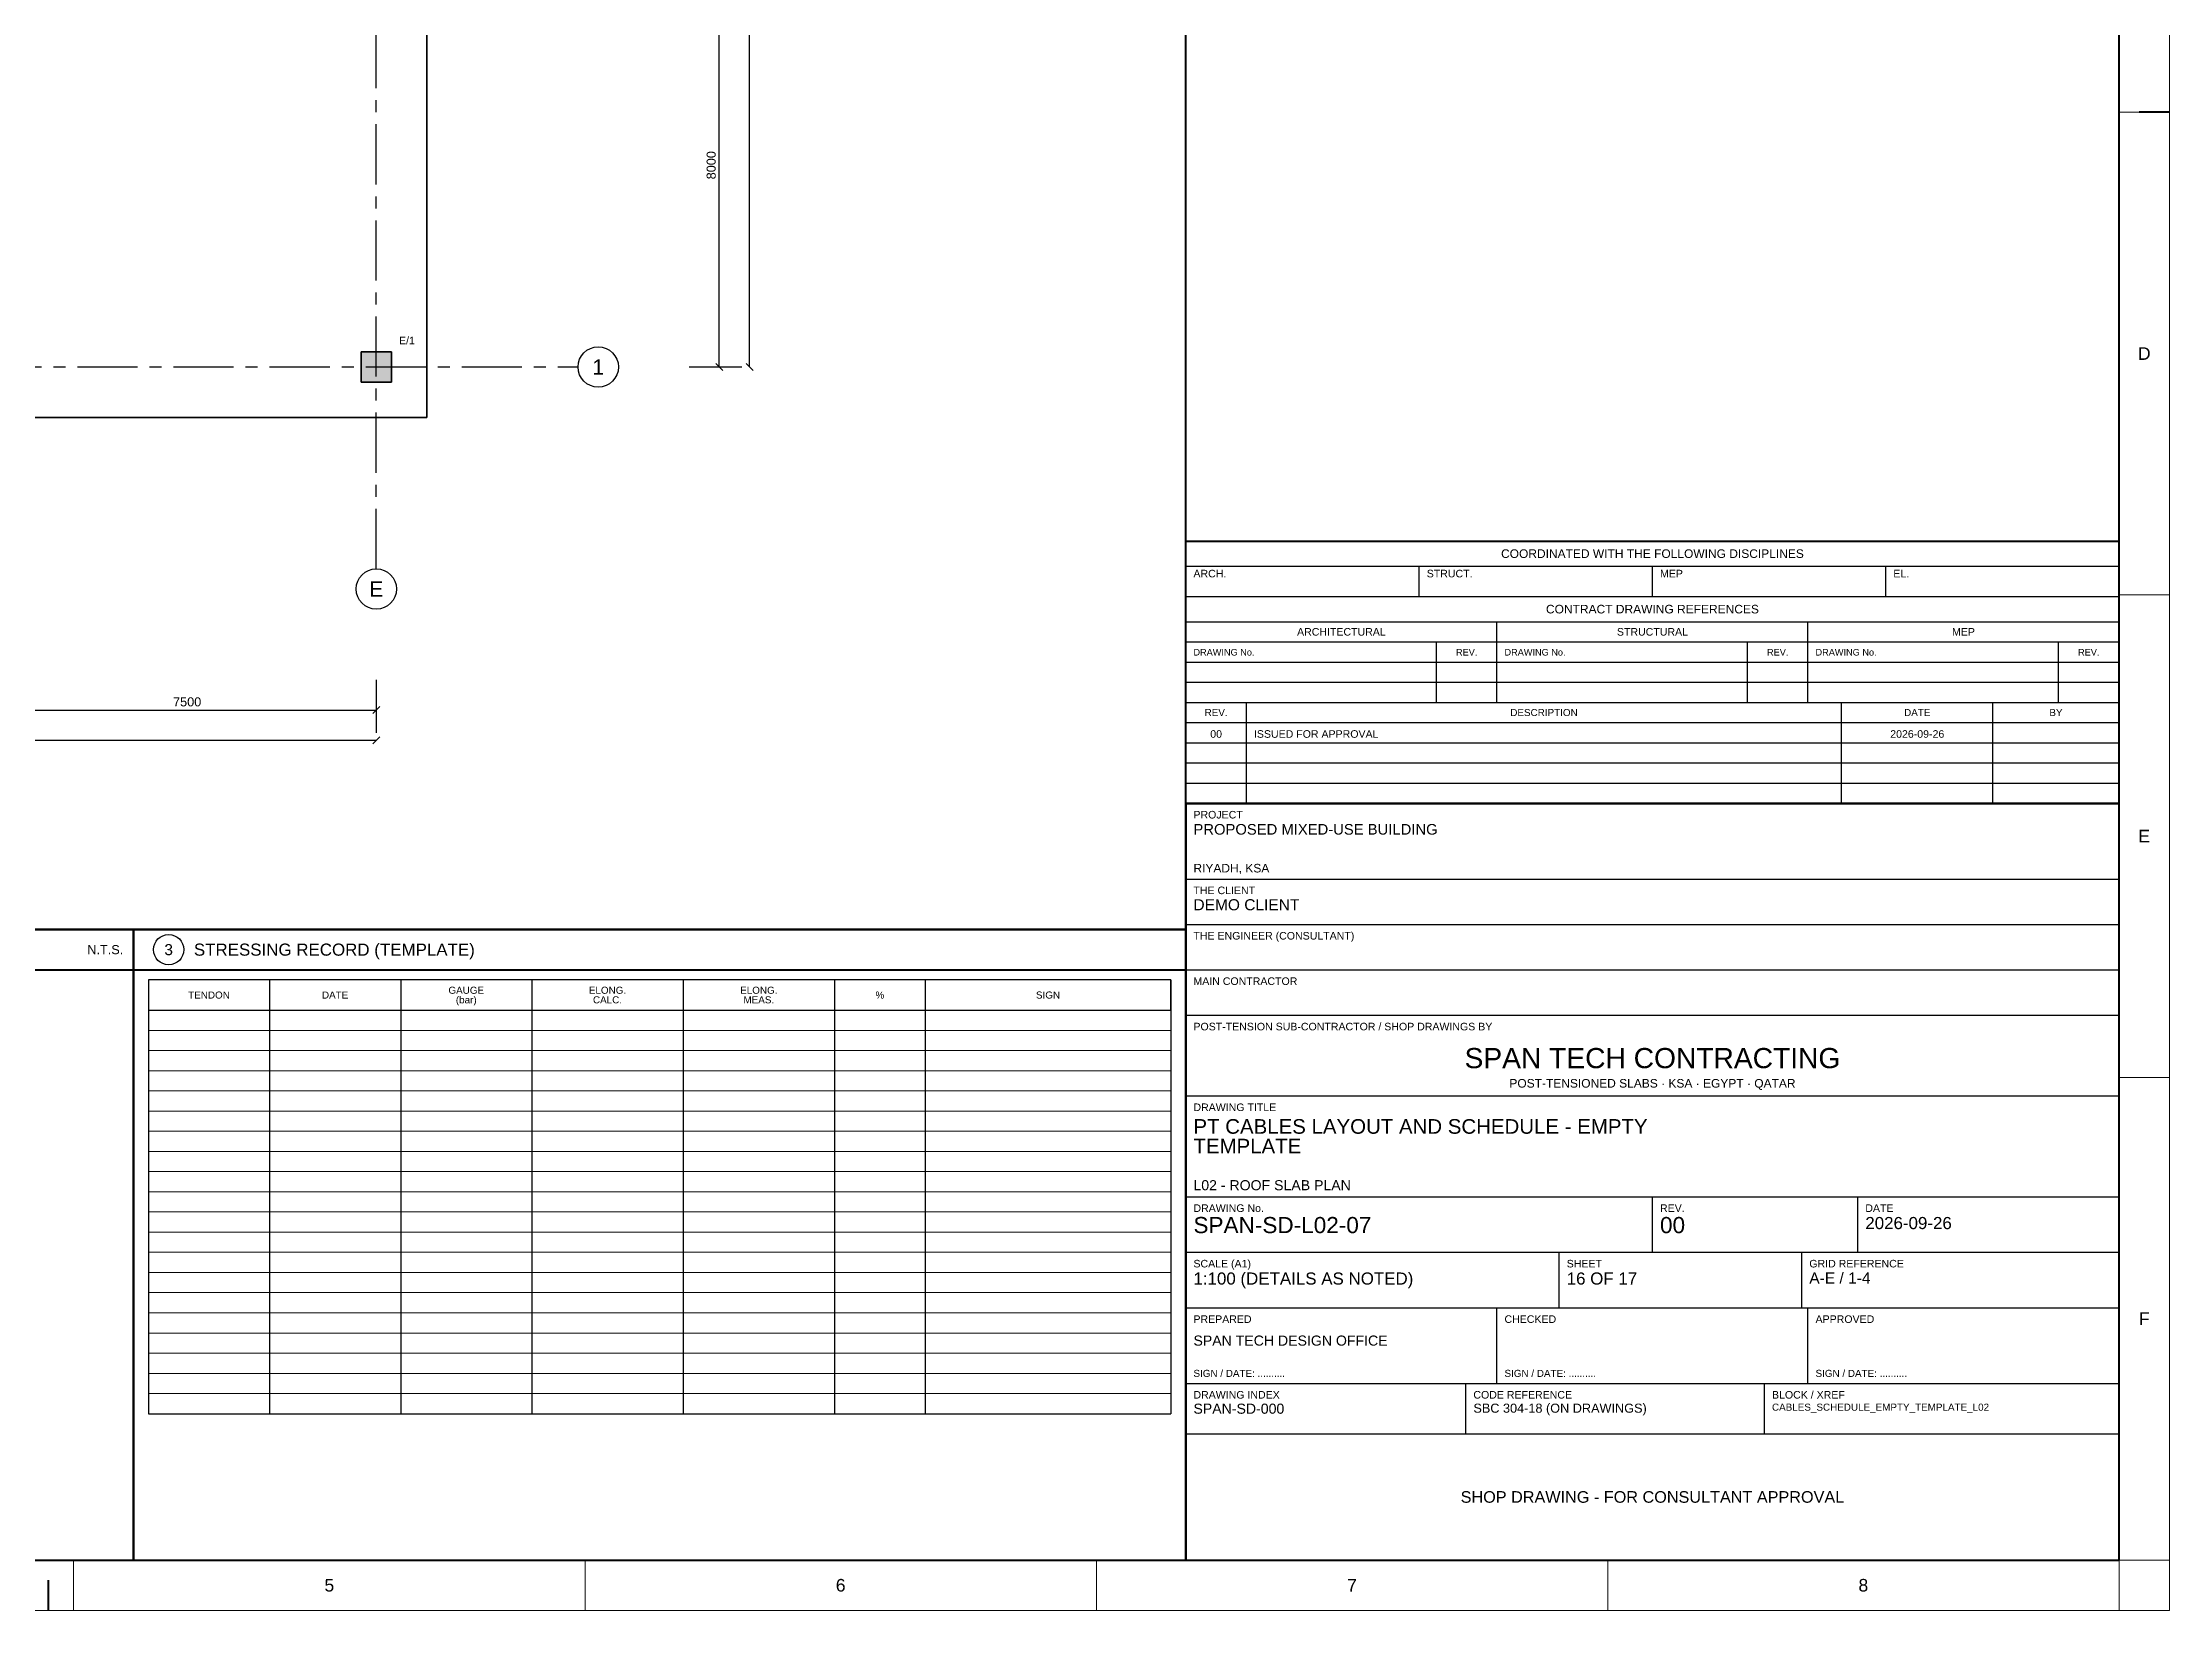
# Model space of a CAD drawing. Header units: millimetres. Extents: x 0 to 396150, y -260000 to 91864.
# Drawn here: x 311933 to 354100, y -195000 to -163918 of the extents above; entities that cross this region are included whole.
import ezdxf
from ezdxf.enums import TextEntityAlignment as Align

# ---------------------------------------------------------------- set-up
doc = ezdxf.new("R2010")
doc.units = ezdxf.units.MM
doc.header["$LTSCALE"] = 37.5
doc.linetypes.add('CENTER', pattern=[50.8, 31.75, -6.35, 6.35, -6.35])
doc.linetypes.add('DASHDOT', pattern=[25.4, 12.7, -6.35, 0, -6.35])
doc.layers.get('0').update_dxf_attribs({"linetype": 'CONTINUOUS'})
for name, color, linetype in [('SPAN-CALLOUT', 3, 'CONTINUOUS'), ('SPAN-COL-HATCH', 8, 'CONTINUOUS'), ('SPAN-DIM', 8, 'CONTINUOUS'), ('SPAN-GRID', 8, 'CENTER'), ('SPAN-GRID-BUBBLE', 8, 'CONTINUOUS'), ('SPAN-PT-ZONE', 4, 'DASHDOT'), ('SPAN-SHEET-SCHEDULE', 7, 'CONTINUOUS'), ('SPAN-SHEET-SCHEDULE-TEXT', 7, 'CONTINUOUS'), ('SPAN-SHEET-TEXT', 2, 'CONTINUOUS'), ('SPAN-TEXT', 7, 'CONTINUOUS')]:
    doc.layers.add(name, color=color, linetype=linetype)
for name, color, linetype, lineweight in [('SPAN-COL', 7, 'CONTINUOUS', 35), ('SPAN-SHEET-FRAME', 7, 'CONTINUOUS', 50), ('SPAN-SHEET-TITLE', 7, 'CONTINUOUS', 25), ('SPAN-SLAB-EDGE', 3, 'CONTINUOUS', 35)]:
    doc.layers.add(name, color=color, linetype=linetype, lineweight=lineweight)
doc.styles.get("Standard").update_dxf_attribs({"font": 'arial.ttf'})

# ---------------------------------------------------------------- blocks, each defined once
blk = doc.blocks.new('CABLES_SCHEDULE_EMPTY_TEMPLATE_L02')
at = {"layer": 'SPAN-COL-HATCH'}
h = blk.add_hatch(color=256, dxfattribs=at)
h.dxf.hatch_style = 1
h.paths.add_polyline_path([(48250, 24350), (48850, 24350), (48850, 24950), (48250, 24950)])
at = {"layer": 'SPAN-CALLOUT'}
blk.add_circle((44433.333333, 13100), 300, dxfattribs=at)
at = {"layer": 'SPAN-COL'}
blk.add_lwpolyline([(48250, 24350), (48850, 24350), (48850, 24950), (48250, 24950)], close=True, dxfattribs=at)
at = {"layer": 'SPAN-DIM'}
for p, q in [((55950, 24650), (55950, 48650)), ((55350, 24650), (55350, 32650)), ((54750, 24650), (55200, 24650)), ((54750, 24650), (55800, 24650)), ((55420, 24580), (55280, 24720)), ((56020, 24580), (55880, 24720)), ((48550, 18450), (48550, 18000)), ((48550, 18450), (48550, 17400)), ((41050, 17850), (48550, 17850)), ((48480, 17780), (48620, 17920)), ((48480, 17180), (48620, 17320)), ((18550, 17250), (48550, 17250))]:
    blk.add_line(p, q, dxfattribs=at)
at = {"layer": 'SPAN-GRID'}
for p, q in [((48550, 20650), (48550, 52650)), ((14050, 24650), (52550, 24650))]:
    blk.add_line(p, q, dxfattribs=at)
at = {"layer": 'SPAN-GRID-BUBBLE'}
for centre in [(52950, 24650), (48550, 20250)]:
    blk.add_circle(centre, 400, dxfattribs=at)
at = {"layer": 'SPAN-PT-ZONE'}
blk.add_lwpolyline([(17050, 23650), (49550, 23650), (49550, 49650), (17050, 49650)], close=True, dxfattribs=at)
at = {"layer": 'SPAN-SHEET-FRAME'}
for p, q in [((64600, 1000), (64600, 58400)), ((84100, 29700), (83500, 29700)), ((64600, 21200), (83100, 21200)), ((64600, 16000), (83100, 16000)), ((2000, 13500), (64600, 13500)), ((22866.666667, 12700), (43733.333333, 12700)), ((43733.333333, 12700), (64600, 12700)), ((42050, 0), (42050, 600))]:
    blk.add_line(p, q, dxfattribs=at)
at = {"layer": 'SPAN-SHEET-FRAME', "lineweight": 13}
for p, q in [((83100, 29700), (84100, 29700)), ((83100, 20133.333333), (84100, 20133.333333)), ((83100, 10566.666667), (84100, 10566.666667)), ((42550, 0), (42550, 1000)), ((52687.5, 0), (52687.5, 1000)), ((62825, 0), (62825, 1000)), ((72962.5, 0), (72962.5, 1000)), ((83100, 0), (83100, 1000)), ((83100, 1000), (84100, 1000))]:
    blk.add_line(p, q, dxfattribs=at)
blk.add_lwpolyline([(0, 0), (84100, 0), (84100, 59400), (0, 59400)], close=True, dxfattribs=at)
at = {"layer": 'SPAN-SHEET-FRAME'}
for points in [[(2000, 1000), (83100, 1000), (83100, 58400), (2000, 58400)], [(22866.666667, 1000), (43733.333333, 1000), (43733.333333, 13500), (22866.666667, 13500)], [(43733.333333, 1000), (64600, 1000), (64600, 13500), (43733.333333, 13500)]]:
    blk.add_lwpolyline(points, close=True, dxfattribs=at)
at = {"layer": 'SPAN-SHEET-SCHEDULE'}
for p, q in [((44033.333333, 12500), (44033.333333, 3900)), ((46433.333333, 12500), (46433.333333, 3900)), ((49033.333333, 12500), (49033.333333, 3900)), ((51633.333333, 12500), (51633.333333, 3900)), ((54633.333333, 12500), (54633.333333, 3900)), ((57633.333333, 12500), (57633.333333, 3900)), ((59433.333333, 12500), (59433.333333, 3900)), ((64300, 12500), (64300, 3900)), ((44033.333333, 3900), (64300, 3900))]:
    blk.add_line(p, q, dxfattribs=at)
at = {"layer": 'SPAN-SHEET-SCHEDULE', "lineweight": 5}
for p, q in [((44033.333333, 11500), (64300, 11500)), ((44033.333333, 11100), (64300, 11100)), ((44033.333333, 10700), (64300, 10700)), ((44033.333333, 10300), (64300, 10300)), ((44033.333333, 9900), (64300, 9900)), ((44033.333333, 9500), (64300, 9500)), ((44033.333333, 9100), (64300, 9100)), ((44033.333333, 8700), (64300, 8700)), ((44033.333333, 8300), (64300, 8300)), ((44033.333333, 7900), (64300, 7900)), ((44033.333333, 7500), (64300, 7500)), ((44033.333333, 7100), (64300, 7100)), ((44033.333333, 6700), (64300, 6700)), ((44033.333333, 6300), (64300, 6300)), ((44033.333333, 5900), (64300, 5900)), ((44033.333333, 5500), (64300, 5500)), ((44033.333333, 5100), (64300, 5100)), ((44033.333333, 4700), (64300, 4700)), ((44033.333333, 4300), (64300, 4300)), ((44033.333333, 3900), (64300, 3900))]:
    blk.add_line(p, q, dxfattribs=at)
at = {"layer": 'SPAN-SHEET-SCHEDULE'}
blk.add_lwpolyline([(44033.333333, 11900), (64300, 11900), (64300, 12500), (44033.333333, 12500)], close=True, dxfattribs=at)
at = {"layer": 'SPAN-SHEET-TITLE'}
for p, q in [((64600, 20700), (83100, 20700)), ((69225, 20100), (69225, 20700)), ((73850, 20100), (73850, 20700)), ((78475, 20100), (78475, 20700)), ((64600, 20100), (83100, 20100)), ((64600, 19600), (83100, 19600)), ((70766.666667, 19200), (70766.666667, 19600)), ((76933.333333, 19200), (76933.333333, 19600)), ((64600, 19200), (83100, 19200)), ((69566.666667, 18800), (69566.666667, 19200)), ((70766.666667, 18800), (70766.666667, 19200)), ((75733.333333, 18800), (75733.333333, 19200)), ((76933.333333, 18800), (76933.333333, 19200)), ((81900, 18800), (81900, 19200)), ((64600, 18800), (83100, 18800)), ((69566.666667, 18400), (69566.666667, 18800)), ((70766.666667, 18400), (70766.666667, 18800)), ((75733.333333, 18400), (75733.333333, 18800)), ((76933.333333, 18400), (76933.333333, 18800)), ((81900, 18400), (81900, 18800)), ((64600, 18400), (83100, 18400)), ((69566.666667, 18000), (69566.666667, 18400)), ((70766.666667, 18000), (70766.666667, 18400)), ((75733.333333, 18000), (75733.333333, 18400)), ((76933.333333, 18000), (76933.333333, 18400)), ((81900, 18000), (81900, 18400)), ((64600, 18000), (83100, 18000)), ((65800, 17600), (65800, 18000)), ((77600, 17600), (77600, 18000)), ((80600, 17600), (80600, 18000)), ((64600, 17600), (83100, 17600)), ((65800, 17200), (65800, 17600)), ((77600, 17200), (77600, 17600)), ((80600, 17200), (80600, 17600)), ((64600, 17200), (83100, 17200)), ((65800, 16800), (65800, 17200)), ((77600, 16800), (77600, 17200)), ((80600, 16800), (80600, 17200)), ((64600, 16800), (83100, 16800)), ((65800, 16400), (65800, 16800)), ((77600, 16400), (77600, 16800)), ((80600, 16400), (80600, 16800)), ((64600, 16400), (83100, 16400)), ((65800, 16000), (65800, 16400)), ((77600, 16000), (77600, 16400)), ((80600, 16000), (80600, 16400)), ((64600, 16000), (83100, 16000)), ((64600, 14500), (83100, 14500)), ((64600, 13600), (83100, 13600)), ((64600, 12700), (83100, 12700)), ((64600, 11800), (83100, 11800)), ((64600, 10200), (83100, 10200)), ((64600, 8200), (83100, 8200)), ((73850, 7100), (73850, 8200)), ((77920, 7100), (77920, 8200)), ((64600, 7100), (83100, 7100)), ((72000, 6000), (72000, 7100)), ((76810, 6000), (76810, 7100)), ((64600, 6000), (83100, 6000)), ((70766.666667, 4500), (70766.666667, 6000)), ((76933.333333, 4500), (76933.333333, 6000)), ((64600, 4500), (83100, 4500)), ((70150, 3500), (70150, 4500)), ((76070, 3500), (76070, 4500)), ((64600, 3500), (83100, 3500))]:
    blk.add_line(p, q, dxfattribs=at)
at = {"layer": 'SPAN-SHEET-TITLE', "lineweight": 50}
blk.add_lwpolyline([(64600, 1000), (83100, 1000), (83100, 16000), (64600, 16000)], close=True, dxfattribs=at)
at = {"layer": 'SPAN-SLAB-EDGE', "color": 3}
blk.add_lwpolyline([(17050, 23650), (49550, 23650), (49550, 49650), (17050, 49650)], close=True, dxfattribs=at)
at = {"layer": 'SPAN-CALLOUT'}
blk.add_text('3', height=220, dxfattribs=at).set_placement((44433.333333, 13100), align=Align.MIDDLE_CENTER)
at = {"layer": 'SPAN-DIM'}
blk.add_text('8000', height=180, rotation=90, dxfattribs=at).set_placement((55278, 28650), align=Align.CENTER)
blk.add_text('7500', height=180, dxfattribs=at).set_placement((44800, 17922), align=Align.CENTER)
at = {"layer": 'SPAN-SHEET-FRAME'}
for s, p in [('D', (83600, 24916.666667)), ('E', (83600, 15350)), ('F', (83600, 5783.333333)), ('5', (47618.75, 500)), ('6', (57756.25, 500)), ('7', (67893.75, 500)), ('8', (78031.25, 500))]:
    blk.add_text(s, height=250, dxfattribs=at).set_placement(p, align=Align.MIDDLE_CENTER)
at = {"layer": 'SPAN-SHEET-SCHEDULE-TEXT'}
for s, p in [('TENDON', (45233.333333, 12200)), ('DATE', (47733.333333, 12200)), ('GAUGE', (50333.333333, 12295)), ('ELONG.', (53133.333333, 12295)), ('ELONG.', (56133.333333, 12295)), ('%', (58533.333333, 12200)), ('SIGN', (61866.666667, 12200)), ('(bar)', (50333.333333, 12105)), ('CALC.', (53133.333333, 12105)), ('MEAS.', (56133.333333, 12105))]:
    blk.add_text(s, height=140, dxfattribs=at).set_placement(p, align=Align.MIDDLE_CENTER)
at = {"layer": 'SPAN-SHEET-TEXT'}
for s, p in [('00', (65200, 17300)), ('2026-09-26', (79100, 17300))]:
    blk.add_text(s, height=150, dxfattribs=at).set_placement(p, align=Align.CENTER)
for s, height, p in [('ISSUED FOR APPROVAL', 150, (65950, 17300)), ('PROPOSED MIXED-USE BUILDING', 210, (64750, 15380)), ('DEMO CLIENT', 220, (64750, 13880)), ('PT CABLES LAYOUT AND SCHEDULE - EMPTY', 290, (64750, 9450)), ('TEMPLATE', 290, (64750, 9060)), ('SPAN-SD-L02-07', 320, (64750, 7480)), ('00', 320, (74000, 7480)), ('2026-09-26', 240, (78070, 7560)), ('1:100 (DETAILS AS NOTED)', 240, (64750, 6460)), ('16 OF 17', 240, (72150, 6460)), ('A-E / 1-4', 220, (76960, 6480)), ('SPAN TECH DESIGN OFFICE', 200, (64750, 5250)), ('SPAN-SD-000', 200, (64750, 3900)), ('SBC 304-18 (ON DRAWINGS)', 180, (70300, 3920)), ('CABLES_SCHEDULE_EMPTY_TEMPLATE_L02', 140, (76220, 3960))]:
    blk.add_text(s, height=height, dxfattribs=at).set_placement(p)
blk.add_text('STRESSING RECORD (TEMPLATE)', height=240, dxfattribs=at).set_placement((44933.333333, 13100), align=Align.MIDDLE_LEFT)
for s, height, p in [('SPAN TECH CONTRACTING', 400, (73850, 10950)), ('SHOP DRAWING - FOR CONSULTANT APPROVAL', 230, (73850, 2250))]:
    blk.add_text(s, height=height, dxfattribs=at).set_placement(p, align=Align.MIDDLE_CENTER)
at = {"layer": 'SPAN-SHEET-TITLE'}
for s, height, p in [('COORDINATED WITH THE FOLLOWING DISCIPLINES', 170, (73850, 20950)), ('CONTRACT DRAWING REFERENCES', 170, (73850, 19850)), ('ARCHITECTURAL', 150, (67683.333333, 19400)), ('STRUCTURAL', 150, (73850, 19400)), ('MEP', 150, (80016.666667, 19400)), ('REV.', 140, (65200, 17800)), ('DESCRIPTION', 140, (71700, 17800)), ('DATE', 140, (79100, 17800)), ('BY', 140, (81850, 17800)), ('POST-TENSIONED SLABS · KSA · EGYPT · QATAR', 170, (73850, 10450))]:
    blk.add_text(s, height=height, dxfattribs=at).set_placement(p, align=Align.MIDDLE_CENTER)
for s, height, p in [('ARCH.', 150, (64750, 20480)), ('STRUCT.', 150, (69375, 20480)), ('MEP', 150, (74000, 20480)), ('EL.', 150, (78625, 20480)), ('DRAWING No.', 130, (64750, 18930)), ('DRAWING No.', 130, (70916.666667, 18930)), ('DRAWING No.', 130, (77083.333333, 18930)), ('PROJECT', 150, (64750, 15700)), ('RIYADH, KSA', 170, (64750, 14630)), ('THE CLIENT', 150, (64750, 14200)), ('THE ENGINEER (CONSULTANT)', 150, (64750, 13300)), ('MAIN CONTRACTOR', 150, (64750, 12400)), ('POST-TENSION SUB-CONTRACTOR / SHOP DRAWINGS BY', 150, (64750, 11500)), ('DRAWING TITLE', 150, (64750, 9900)), ('L02 - ROOF SLAB PLAN', 200, (64750, 8330)), ('DRAWING No.', 150, (64750, 7900)), ('REV.', 150, (74000, 7900)), ('DATE', 150, (78070, 7900)), ('SCALE (A1)', 150, (64750, 6800)), ('SHEET', 150, (72150, 6800)), ('GRID REFERENCE', 150, (76960, 6800)), ('PREPARED', 150, (64750, 5700)), ('CHECKED', 150, (70916.666667, 5700)), ('APPROVED', 150, (77083.333333, 5700)), ('SIGN / DATE: ..........', 140, (64750, 4630)), ('SIGN / DATE: ..........', 140, (70916.666667, 4630)), ('SIGN / DATE: ..........', 140, (77083.333333, 4630)), ('DRAWING INDEX', 150, (64750, 4200)), ('CODE REFERENCE', 150, (70300, 4200)), ('BLOCK / XREF', 150, (76220, 4200))]:
    blk.add_text(s, height=height, dxfattribs=at).set_placement(p)
for p in [(70166.666667, 18930), (76333.333333, 18930), (82500, 18930)]:
    blk.add_text('REV.', height=130, dxfattribs=at).set_placement(p, align=Align.CENTER)
blk.add_text('N.T.S.', height=180, dxfattribs=at).set_placement((43533.333333, 13100), align=Align.MIDDLE_RIGHT)
at = {"layer": 'SPAN-TEXT'}
blk.add_text('E/1', height=150, dxfattribs=at).set_placement((49000, 25100))
for s, p in [('1', (52950, 24650)), ('E', (48550, 20250))]:
    blk.add_text(s, height=300, dxfattribs=at).set_placement(p, align=Align.MIDDLE_CENTER)

msp = doc.modelspace()

# ---------------------------------------------------------------- block references
msp.add_blockref('CABLES_SCHEDULE_EMPTY_TEMPLATE_L02', (270000, -195000))

doc.saveas('drawing.dxf')
